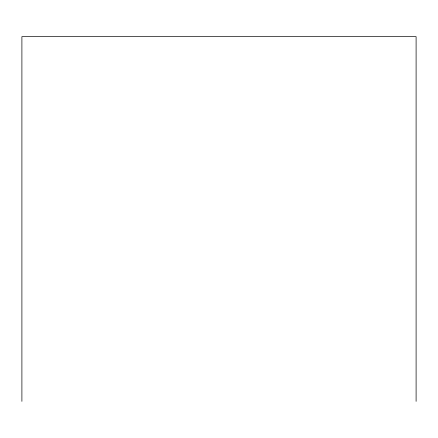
<?xml version="1.0" encoding="UTF-8"?>
<svg xmlns="http://www.w3.org/2000/svg" width="438" height="438" viewBox="0 0 438 438"><rect width="100%" height="100%" fill="white"/><g stroke="black" fill="none" stroke-linecap="round" stroke-linejoin="round"><path stroke-width="0.66" d="M416.1 401.35L416.1 36.65L21.9 36.65L21.9 401.35"/></g></svg>
